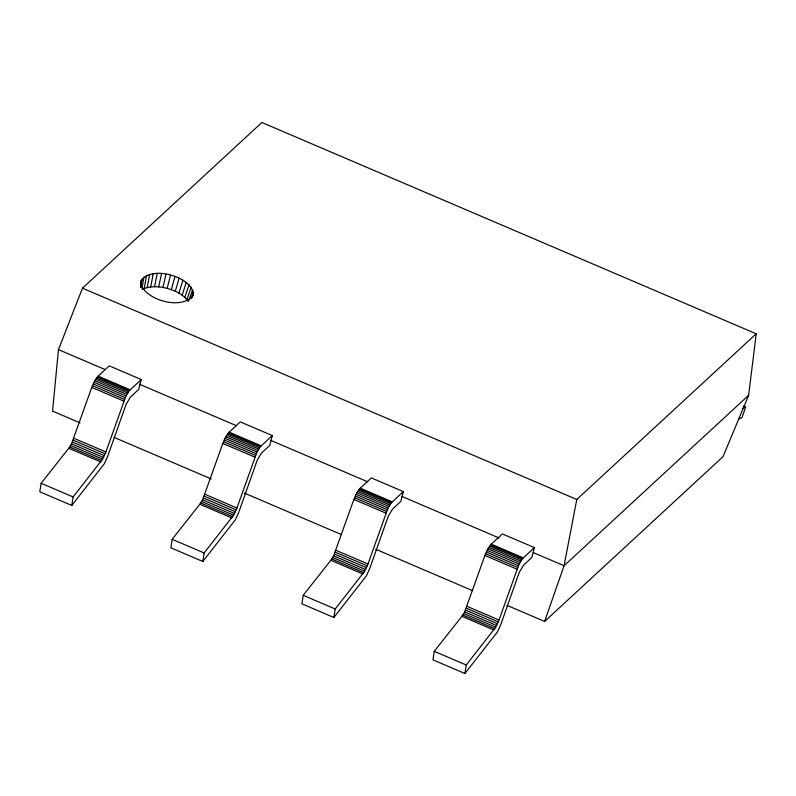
<?xml version="1.0" encoding="UTF-8"?>
<svg xmlns="http://www.w3.org/2000/svg" width="796" height="796" viewBox="0 0 796 796"><rect width="100%" height="100%" fill="white"/><g stroke="black" fill="none" stroke-linecap="round" stroke-linejoin="round"><path stroke-width="1.19" d="M193.428 294.351C192.413 275.933 147.24 263.914 140.494 282.859C144.255 300.341 184.055 311.206 193.428 294.351L192.214 297.674M506.943 605.328L544.623 621.437L722.987 456.695L748.648 395.264L756.2 333.793L261.874 122.484L82.466 288.182L58.456 349.623L52.566 411.104L79.968 422.815M140.544 282.978L140.892 280.64M41.123 483.291L39.8 491.789L71.789 505.47L104.266 463.849L107.569 456.665L126.176 404.189L130.375 397.184L138.713 389.383L141.24 379.543L109.251 365.871L98.147 376.13L94.804 380.717L91.779 387.413L71.521 443.81L68.745 448.248L41.123 483.291L73.113 496.963L102.594 459.153L105.898 451.969L125.947 395.97L129.34 390.627L141.24 379.543M71.789 505.47L73.113 496.963M140.494 287.515L140.842 285.227M172.165 539.31L170.841 547.807L202.831 561.478L235.317 519.868L238.621 512.684L257.227 460.207L261.416 453.203L269.754 445.402L272.282 435.561L240.292 421.89L229.188 432.148L225.845 436.735L222.83 443.432L202.572 499.828L199.796 504.266L172.165 539.31L204.154 552.981L233.636 515.171L236.939 507.987L256.999 451.989L260.392 446.646L272.282 435.561M202.831 561.478L204.154 552.981M303.216 595.318L301.893 603.826L333.882 617.497L366.359 575.886L369.662 568.702L388.269 516.226L392.468 509.211L400.806 501.41L403.333 491.58L371.344 477.908L360.24 488.167L356.897 492.754L353.872 499.45L333.614 555.847L330.837 560.284L303.216 595.318L335.206 609L364.687 571.19L367.991 563.996L388.04 508.007L391.433 502.664L403.333 491.58M333.882 617.497L335.206 609M434.258 651.337L432.934 659.844L464.924 673.515L497.41 631.905L500.714 624.721L519.32 572.244L523.509 565.23L531.847 557.429L534.375 547.598L502.385 533.927L491.281 544.175L487.938 548.772L484.923 555.469L464.665 611.865L461.889 616.303L434.258 651.337L466.247 665.018L495.729 627.208L499.032 620.014L519.091 564.016L522.484 558.683L534.375 547.598M464.924 673.515L466.247 665.018M140.773 286.868L142.056 278.64M142.016 288.739L143.927 276.909M142.623 289.475L144.235 288.58L146.474 275.496M144.235 288.58L147.22 287.575L149.598 274.441M147.22 287.575L150.683 286.948L153.23 273.784M756.2 333.793L576.792 499.49L564.065 565.747L544.623 621.437M150.683 286.948L154.514 286.709L157.26 273.535M154.514 286.709L158.623 286.868L161.568 273.705M158.623 286.868L162.872 287.426L166.036 274.282M187.816 301.276C183.398 294.062 174.931 290.639 167.15 288.351L170.523 275.257M171.339 289.635L174.921 276.6M175.309 291.227L179.08 278.272M178.941 293.087L182.901 280.232M182.145 295.167L186.264 282.411M184.811 297.396L189.07 284.749M743.384 405.96L745.673 406.935L742.091 417.522L738.728 419.124M186.881 299.714L191.239 287.187M188.692 300.928L192.722 289.644M191.02 298.769L193.458 292.052M748.648 395.264L564.065 565.747L533.25 552.573M742.32 408.527L745.673 406.935M162.872 287.426L167.15 288.351M82.466 288.182L576.792 499.49M58.456 349.623L105.251 369.623M139.489 384.259L236.502 425.731M270.749 440.367L367.762 481.829M402 496.465L499.012 537.937M98.147 376.13L130.136 389.801M229.188 432.148L261.178 445.82M360.24 488.167L392.229 501.838M491.281 544.175L523.27 557.857M97.351 376.956L129.34 390.627M228.402 432.974L260.392 446.646M359.444 488.993L391.433 502.664M490.495 545.011L522.484 558.683M96.515 378.02L128.504 391.692M227.566 434.029L259.556 447.71M358.608 490.047L390.597 503.729M489.659 546.066L521.649 559.737M95.659 379.284L127.649 392.955M226.711 435.303L258.69 448.974M357.752 491.321L389.741 504.992M488.794 547.33L520.783 561.011M94.804 380.717L126.783 394.398M225.845 436.735L257.834 450.417M356.897 492.754L388.876 506.425M487.938 548.772L519.927 562.444M93.958 382.299L125.947 395.97M225.009 438.307L256.999 451.989M356.051 494.326L388.04 508.007M487.102 550.344L519.091 564.016M93.162 383.961L125.151 397.642M224.213 439.979L256.203 453.65M355.255 495.998L387.244 509.669M486.306 552.016L518.295 565.687M92.436 385.682L124.415 399.363M223.477 441.7L255.466 455.372M354.528 497.719L386.508 511.39M485.57 553.737L517.559 567.409M91.779 387.413L123.768 401.085M222.83 443.432L254.82 457.103M353.872 499.45L385.861 513.122M484.923 555.469L516.912 569.14M114.216 437.452L211.258 478.933M244.362 493.082L341.404 534.564M375.652 549.21L472.695 590.692M73.909 438.288L105.898 451.969M204.95 494.306L236.939 507.987M336.002 550.325L367.991 563.996M467.043 606.343L499.032 620.014M73.202 440.168L105.191 453.839M204.244 496.177L236.233 509.858M335.295 552.195L367.274 565.876M466.337 608.214L498.326 621.885M72.396 442.019L104.385 455.7M203.438 498.037L235.427 511.719M334.489 554.056L366.478 567.727M465.531 610.074L497.52 623.746M71.521 443.81L103.51 457.491M202.572 499.828L234.551 513.51M333.614 555.847L365.603 569.518M464.665 611.865L496.644 625.537M70.605 445.481L102.594 459.153M201.647 501.5L233.636 515.171M332.698 557.518L364.687 571.19M463.74 613.537L495.729 627.208M69.67 446.974L101.659 460.645M200.711 502.992L232.701 516.664M331.763 559.011L363.752 572.682M462.804 615.029L494.794 628.701M68.745 448.248L100.734 461.919M199.796 504.266L231.785 517.937M330.837 560.284L362.827 573.956M461.889 616.303L493.878 629.974"/></g></svg>
